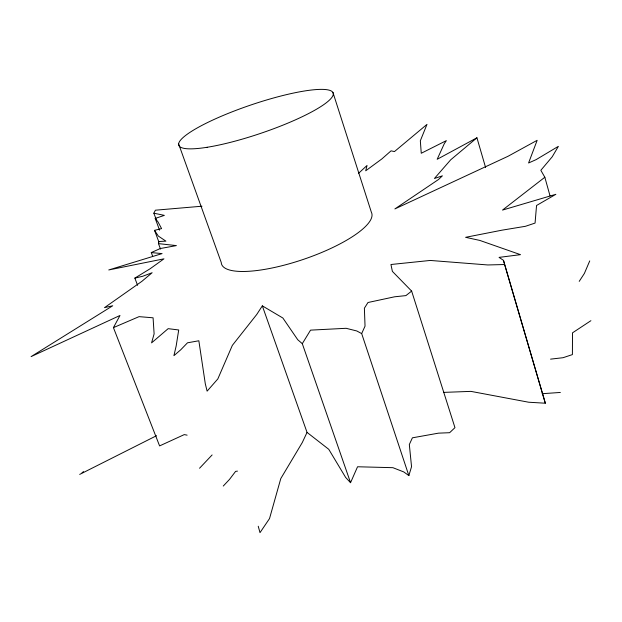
<?xml version="1.0" encoding="UTF-8"?>
<svg xmlns="http://www.w3.org/2000/svg" width="622" height="622" viewBox="0 0 622 622"><rect width="100%" height="100%" fill="white"/><g stroke="black" fill="none" stroke-linecap="round" stroke-linejoin="round"><path stroke-width="0.93" d="M160.515 249.072L158.486 243.622L158.765 241.507L165.918 241.142L158.315 236.065L154.551 230.342L161.588 228.616L157.996 221.898L155.212 218.431L164.371 215.375L153.859 213.198L155.391 210.197L201.987 206.209M187.113 435.151L184.267 434.607L159.597 445.912L113.429 327.623L139.064 316.645L153.082 317.803L154.116 333.89L151.566 342.893L168.15 328.665L178.716 329.971L176.158 346.019L173.919 355.667L180.738 349.789L187.494 342.808L198.846 340.77L205.307 383.821L207.11 391.145L217.832 378.922L232.34 345.373L256.762 314.452L262.328 305.853L307.043 432.399L328.758 449.302L345.661 477.463L350.551 482.695L357.549 466.764L392.894 467.682L403.771 471.935L408.856 475.597L411.546 466.687L409.323 444.52L412.409 437.818L438.479 433.153L449.628 432.702L454.962 427.648L411.64 291.096L392.381 271.379L390.943 264.505L430.245 260.447L487.819 264.956L504.597 264.529L545.331 403.219L528.669 402.224L470.924 391.378L443.4 392.396M589.734 260.906L584.377 273.455L579.214 281.369M408.856 475.597L361.677 333.594L365.036 326.115L364.383 308.201L367.983 302.51L394.612 296.795L405.902 295.606L411.64 291.096M307.043 432.399L302.284 442.545L280.786 478.567L269.52 518.577L260.004 532.642L258.239 526.235M113.429 327.623L119.992 315.471L31.1 356.608L112.722 305.767L104.504 307.641L141.909 281.323L152.126 272.731L142.718 276.269L134.85 278.112L137.594 285.319M350.551 482.695L302.3 343.663L310.549 330.134L346.135 328.299L356.803 330.974L361.677 333.594M223.267 486.046L229.518 479.391L235.598 471.383L237.464 471.126M199.538 468.257L212.118 454.939M358.622 173.25L367.042 165.468L365.705 170.801L381.861 158.929L391.044 150.843L394.457 151.574L426.98 124.384L420.332 140.766L421.257 153.269L446.378 140.619L444.341 143.581L437.173 159.294L476.934 137.796L485.572 167.427M476.934 137.796L450.693 159.815L434.42 178.491L442.39 175.832L438.533 179.486L394.877 208.93L508.018 156.285L537.151 140.315L528.576 162.995L536.148 159.613L558.377 146.341L552.212 156.806L540.837 170.296L544.833 177.254L550.027 195.883M544.833 177.254L502.522 210.08L555.858 194.313L536.545 205.493L535.068 223.08L525.442 226.299L501.962 230.179L465.614 237.316L479.811 240.419L520.49 254.662L499.046 257.384L503.493 260.354L545.331 403.219M82.018 472.728L83.558 471.608M590.9 320.695L572.504 332.84L572.403 354.594L563.066 357.704L550.563 359.143M134.85 278.112L150.159 268.735L163.951 258.838L108.764 269.956L162.07 253.605L151.286 252.579L152.639 256.202M79.694 474.407L156.565 435.688M151.286 252.579L160.251 248.536L176.391 245.604L158.486 243.622M560.36 392.451L542.127 393.703M262.328 305.853L282.87 318.013L297.751 339.744L302.3 343.663M154.551 230.342L158.937 242.137M153.859 213.198L156.557 220.46M155.212 218.431L159.574 230.187M178.685 144.055L221.238 262.453A79.297 21.871 -18.8 0 0 302.245 259.778A79.297 21.871 -18.8 0 0 371.388 212.289L332.918 92.367M503.493 260.354L504.597 264.529M207.11 147.282A81.49 15.006 -18.7 0 0 332.327 96.713A81.49 15.006 -18.7 0 0 228.569 113.243A81.49 15.006 -18.7 0 0 207.11 147.282"/></g></svg>
